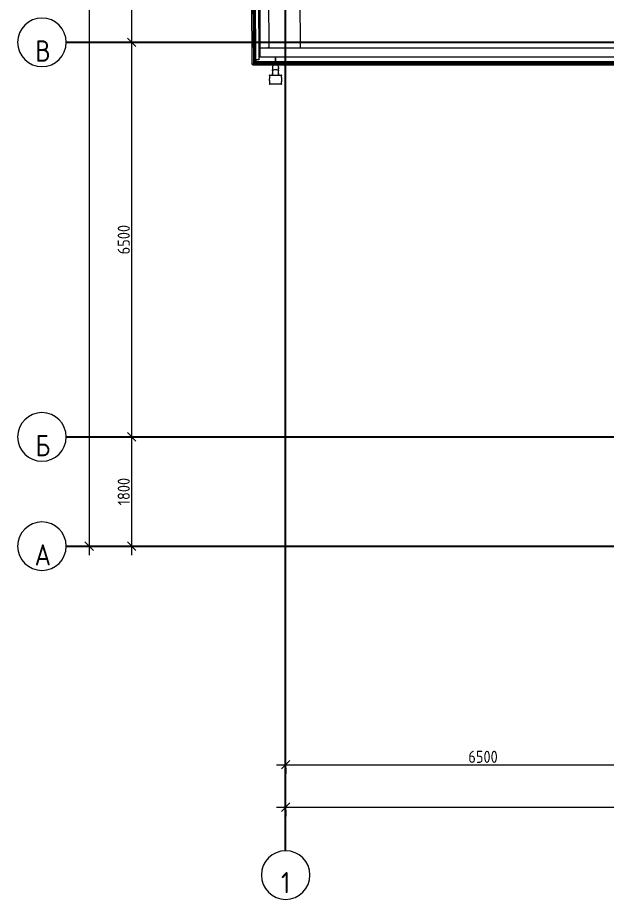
# Model space of a CAD drawing. Header units: millimetres. Extents: x -129048 to 476301, y -5853 to 215316.
# Drawn here: x 407000 to 416696, y 66816 to 81340 of the extents above; entities that cross this region are included whole.
import ezdxf

# ---------------------------------------------------------------- set-up
doc = ezdxf.new("R2010")
doc.units = ezdxf.units.MM
doc.linetypes.add('ADSK_Линия сетки', pattern=[25, 20, -2.5, 0, -2.5])
doc.layers.add('0_АР', color=8, linetype='Continuous', lineweight=20)
doc.layers.add('Оси', color=7, linetype='Continuous', lineweight=9)
doc.layers.add('Обобщенные модели', color=5, linetype='Continuous', lineweight=18, true_color=0x0000ff)
doc.styles.add('GOST Common', font='GOST Common_0.ttf', dxfattribs={"width": 0.9, "height": 350})
doc.styles.add('GOST Common_1', font='GOST Common_0.ttf', dxfattribs={"width": 0.9, "height": 200})
doc.dimstyles.new('ADSK_Основной_2_5_мм_Оси', dxfattribs={"dimscale": 304.8, "dimtxt": 251.428749, "dimasz": 0.463911, "dimexe": 0.492126, "dimexo": 0.492126, "dimgap": 0.098425, "dimtad": 1, "dimrnd": 0.01, "dimdsep": 46, "dimtxsty": 'GOST Common_1', "dimblk1": 'OBLIQUE', "dimblk2": 'OBLIQUE', "dimsah": 1, "dimcen": 0.09, "dimdle": 0.492126, "dimazin": 2, "dimtfac": 1, "dimtdec": 4, "dimtix": 1, "dimtmove": 0, "dimatfit": 3, "dimfxl": 1, "dimtvp": 1, "dimtolj": 1, "dimtzin": 0, "dimlwd": 20, "dimlwe": 20, "dimarcsym": 2})

# ---------------------------------------------------------------- blocks, each defined once
blk = doc.blocks.new('Водосток - Тип 1 _карниз больше 490мм_-5153572-План чердака копия 2')
at = {"layer": 'Обобщенные модели'}
for p, q in [((19, 435), (125, 435)), ((125, 435), (231, 435)), ((125, 285), (19, 285)), ((75, 285), (75, 214)), ((75, 285), (75, 264)), ((75, 256), (75, 214)), ((231, 285), (125, 285)), ((175, 214), (175, 285)), ((175, 264), (175, 285)), ((175, 214), (175, 256)), ((120, 60), (120, -10)), ((130, -10), (130, 60))]:
    blk.add_line(p, q, dxfattribs=at)
at = {"layer": 'Обобщенные модели', "flags": 128}
for points in [[(75, 256), (75, 262), (75, 268), (75, 273), (75, 278), (75, 284), (75, 285)], [(75, 264), (75, 258), (75, 252), (75, 247), (75, 242), (75, 236), (75, 231), (75, 226), (75, 221), (75, 216), (75, 212), (75, 207), (75, 203), (75, 199), (75, 195), (75, 191), (75, 188), (75, 184), (75, 181), (75, 178), (75, 175), (75, 173), (75, 171), (75, 168), (75, 167), (75, 165), (75, 164), (75, 162), (75, 161), (75, 161), (75, 160), (75, 160), (75, 160)], [(75, 202), (75, 205), (75, 210), (75, 214)], [(75, 173), (75, 174), (75, 177), (75, 180), (75, 183)], [(175, 285), (175, 281), (175, 275), (175, 270), (175, 264), (175, 259), (175, 256)], [(175, 160), (175, 160), (175, 160), (175, 161), (175, 162), (175, 163), (175, 164), (175, 166), (175, 168), (175, 170), (175, 172), (175, 174), (175, 177), (175, 180), (175, 183), (175, 186), (175, 190), (175, 193), (175, 197), (175, 201), (175, 205), (175, 210), (175, 214), (175, 219), (175, 224), (175, 229), (175, 234), (175, 239), (175, 245), (175, 250), (175, 256), (175, 261), (175, 264)], [(175, 214), (175, 212), (175, 207), (175, 203), (175, 199), (175, 197)], [(175, 177), (175, 175), (175, 173)]]:
    blk.add_lwpolyline(points, dxfattribs=at)
at = {"layer": 'Обобщенные модели'}
for start, end in [(164.8376, 232.0774), (307.9226, 14.9145)]:
    blk.add_arc((125, 160), 52, start, end, dxfattribs=at)
for start_param, end_param in [(0, 1.570796), (0, 1.570796), (1.570796, 3.141593), (1.570796, 3.141593)]:
    blk.add_ellipse((125, 214), major_axis=(-50, 0), ratio=0.309017, start_param=start_param, end_param=end_param, dxfattribs=at)
for points in [[(19, 285), (21, 285), (25, 286), (29, 289), (31, 292), (32, 295), (32, 297), (32, 299), (32, 302), (32, 304), (32, 306), (32, 309), (32, 311), (31, 314), (31, 317), (31, 320), (30, 323), (30, 326), (29, 329), (29, 332), (29, 336), (28, 340), (28, 346), (27, 355), (27, 365), (28, 374), (28, 380), (29, 384), (29, 388), (29, 391), (30, 394), (30, 397), (31, 400), (31, 403), (31, 406), (32, 409), (32, 411), (32, 414), (32, 416), (32, 418), (32, 421), (32, 423), (32, 425), (31, 428), (29, 431), (25, 434), (21, 435), (19, 435)], [(231, 435), (229, 435), (225, 434), (221, 431), (219, 428), (218, 425), (218, 423), (218, 421), (218, 418), (218, 416), (218, 414), (218, 411), (218, 409), (219, 406), (219, 403), (219, 400), (220, 397), (220, 394), (221, 391), (221, 388), (221, 384), (222, 380), (222, 374), (223, 365), (223, 355), (222, 346), (222, 340), (221, 336), (221, 332), (221, 329), (220, 326), (220, 323), (219, 320), (219, 317), (219, 314), (218, 311), (218, 309), (218, 306), (218, 304), (218, 302), (218, 299), (218, 297), (218, 295), (219, 292), (221, 289), (225, 286), (229, 285), (231, 285)]]:
    blk.add_open_spline(points, degree=3, knots=[-1, -1, -1, -1, -0.941176, -0.882353, -0.852941, -0.823529, -0.808824, -0.794118, -0.779412, -0.764706, -0.75, -0.735294, -0.720588, -0.705882, -0.691176, -0.676471, -0.661765, -0.647059, -0.632353, -0.617647, -0.602941, -0.588235, -0.558824, -0.529412, -0.470588, -0.441176, -0.411765, -0.397059, -0.382353, -0.367647, -0.352941, -0.338235, -0.323529, -0.308824, -0.294118, -0.279412, -0.264706, -0.25, -0.235294, -0.220588, -0.205882, -0.191176, -0.176471, -0.147059, -0.117647, -0.058824, 0, 0, 0, 0], dxfattribs=at)
blk = doc.blocks.new('Ось сетки - Круг_Ø8 мм-8258-План чердака копия 2')
at = {"layer": 'Оси', "lineweight": 20}
for start, end in [(360, 180), (180, 360)]:
    blk.add_arc((0, 0), 4, start, end, dxfattribs=at)
blk = doc.blocks.new('_Oblique')
at = {"color": 0, "linetype": 'ByBlock', "lineweight": -2}
blk.add_line((-0.5, -0.5), (0.5, 0.5), dxfattribs=at)
blk = doc.blocks.new('*D3115')
at = {"color": 0, "lineweight": 20, "transparency": 16777216}
for p, q in [((411265, 68334), (473415, 68334)), ((411415, 68284), (411415, 68184)), ((473265, 68284), (473265, 68184))]:
    blk.add_line(p, q, dxfattribs=at)
at = {"layer": 'Defpoints', "color": 0, "transparency": 16777216}
for p in [(411415, 68434), (473265, 68434), (473265, 68334)]:
    blk.add_point(p, dxfattribs=at)
at = {"color": 0, "lineweight": 20, "transparency": 16777216, "xscale": 141.4, "yscale": 141.4, "zscale": 141.4, "rotation": 180}
blk.add_blockref('_Oblique', (411415, 68334), dxfattribs=at)
at = {"color": 0, "lineweight": 20, "transparency": 16777216, "xscale": 141.4, "yscale": 141.4, "zscale": 141.4}
blk.add_blockref('_Oblique', (473265, 68334), dxfattribs=at)
at = {"color": 0, "lineweight": 20, "transparency": 16777216, "insert": (442340, 68464), "char_height": 200, "width": 889.8, "attachment_point": 5, "style": 'GOST Common_1'}
blk.add_mtext('\\A1;61850', dxfattribs=at)
blk = doc.blocks.new('*D3116')
at = {"color": 0, "lineweight": 20, "transparency": 16777216}
for p, q in [((408178, 115833), (408178, 72483)), ((408128, 115683), (408028, 115683)), ((408128, 72633), (408028, 72633))]:
    blk.add_line(p, q, dxfattribs=at)
at = {"layer": 'Defpoints', "color": 0, "transparency": 16777216}
for p in [(408278, 115683), (408178, 72633), (408278, 72633)]:
    blk.add_point(p, dxfattribs=at)
at = {"color": 0, "lineweight": 20, "transparency": 16777216, "xscale": 141.4, "yscale": 141.4, "zscale": 141.4}
for p, rotation in [((408178, 115683), 90), ((408178, 72633), 270)]:
    blk.add_blockref('_Oblique', p, dxfattribs=dict(at, rotation=rotation))
at = {"color": 0, "lineweight": 20, "transparency": 16777216, "insert": (408048, 94158), "char_height": 200, "width": 971.62, "attachment_point": 5, "rotation": 90, "style": 'GOST Common_1'}
blk.add_mtext('\\A1;43050', dxfattribs=at)
blk = doc.blocks.new('*D3117')
at = {"color": 0, "lineweight": 20, "transparency": 16777216}
for p, q in [((411265, 69034), (418065, 69034)), ((411415, 68984), (411415, 68884)), ((417915, 68984), (417915, 68884))]:
    blk.add_line(p, q, dxfattribs=at)
at = {"layer": 'Defpoints', "color": 0, "transparency": 16777216}
for p in [(411415, 69134), (417915, 69134), (417915, 69034)]:
    blk.add_point(p, dxfattribs=at)
at = {"color": 0, "lineweight": 20, "transparency": 16777216, "xscale": 141.4, "yscale": 141.4, "zscale": 141.4, "rotation": 180}
blk.add_blockref('_Oblique', (411415, 69034), dxfattribs=at)
at = {"color": 0, "lineweight": 20, "transparency": 16777216, "xscale": 141.4, "yscale": 141.4, "zscale": 141.4}
blk.add_blockref('_Oblique', (417915, 69034), dxfattribs=at)
at = {"color": 0, "lineweight": 20, "transparency": 16777216, "insert": (414665, 69164), "char_height": 200, "width": 756.84, "attachment_point": 5, "style": 'GOST Common_1'}
blk.add_mtext('\\A1;6500', dxfattribs=at)
blk = doc.blocks.new('*D3128')
at = {"color": 0, "lineweight": 20, "transparency": 16777216}
for p, q in [((411265, 68334), (473415, 68334)), ((411415, 68284), (411415, 68184)), ((473265, 68284), (473265, 68184))]:
    blk.add_line(p, q, dxfattribs=at)
at = {"layer": 'Defpoints', "color": 0, "transparency": 16777216}
for p in [(411415, 68434), (473265, 68434), (473265, 68334)]:
    blk.add_point(p, dxfattribs=at)
at = {"color": 0, "lineweight": 20, "transparency": 16777216, "xscale": 141.4, "yscale": 141.4, "zscale": 141.4, "rotation": 180}
blk.add_blockref('_Oblique', (411415, 68334), dxfattribs=at)
at = {"color": 0, "lineweight": 20, "transparency": 16777216, "xscale": 141.4, "yscale": 141.4, "zscale": 141.4}
blk.add_blockref('_Oblique', (473265, 68334), dxfattribs=at)
at = {"color": 0, "lineweight": 20, "transparency": 16777216, "insert": (442340, 68464), "char_height": 200, "width": 889.8, "attachment_point": 5, "style": 'GOST Common_1'}
blk.add_mtext('\\A1;61850', dxfattribs=at)
blk = doc.blocks.new('*D3129')
at = {"color": 0, "lineweight": 20, "transparency": 16777216}
for p, q in [((408178, 115833), (408178, 72483)), ((408128, 115683), (408028, 115683)), ((408128, 72633), (408028, 72633))]:
    blk.add_line(p, q, dxfattribs=at)
at = {"layer": 'Defpoints', "color": 0, "transparency": 16777216}
for p in [(408278, 115683), (408178, 72633), (408278, 72633)]:
    blk.add_point(p, dxfattribs=at)
at = {"color": 0, "lineweight": 20, "transparency": 16777216, "xscale": 141.4, "yscale": 141.4, "zscale": 141.4}
for p, rotation in [((408178, 115683), 90), ((408178, 72633), 270)]:
    blk.add_blockref('_Oblique', p, dxfattribs=dict(at, rotation=rotation))
at = {"color": 0, "lineweight": 20, "transparency": 16777216, "insert": (408048, 94158), "char_height": 200, "width": 971.62, "attachment_point": 5, "rotation": 90, "style": 'GOST Common_1'}
blk.add_mtext('\\A1;43050', dxfattribs=at)
blk = doc.blocks.new('*D3133')
at = {"color": 0, "lineweight": 20, "transparency": 16777216}
for p, q in [((408878, 85733), (408878, 80783)), ((408828, 85583), (408728, 85583)), ((409149, 80933), (408728, 80933))]:
    blk.add_line(p, q, dxfattribs=at)
at = {"layer": 'Defpoints', "color": 0, "transparency": 16777216}
for p in [(408978, 85583), (408878, 80933), (409299, 80933)]:
    blk.add_point(p, dxfattribs=at)
at = {"color": 0, "lineweight": 20, "transparency": 16777216, "xscale": 141.4, "yscale": 141.4, "zscale": 141.4}
for p, rotation in [((408878, 85583), 90), ((408878, 80933), 270)]:
    blk.add_blockref('_Oblique', p, dxfattribs=dict(at, rotation=rotation))
at = {"color": 0, "lineweight": 20, "transparency": 16777216, "insert": (408748, 83258), "char_height": 200, "width": 782.41, "attachment_point": 5, "rotation": 90, "style": 'GOST Common_1'}
blk.add_mtext('\\A1;4650', dxfattribs=at)
blk = doc.blocks.new('*D3134')
at = {"color": 0, "lineweight": 20, "transparency": 16777216}
for p, q in [((408878, 81083), (408878, 74283)), ((409149, 80933), (408728, 80933)), ((408828, 74433), (408728, 74433))]:
    blk.add_line(p, q, dxfattribs=at)
at = {"layer": 'Defpoints', "color": 0, "transparency": 16777216}
for p in [(409299, 80933), (408878, 74433), (408978, 74433)]:
    blk.add_point(p, dxfattribs=at)
at = {"color": 0, "lineweight": 20, "transparency": 16777216, "xscale": 141.4, "yscale": 141.4, "zscale": 141.4}
for p, rotation in [((408878, 80933), 90), ((408878, 74433), 270)]:
    blk.add_blockref('_Oblique', p, dxfattribs=dict(at, rotation=rotation))
at = {"color": 0, "lineweight": 20, "transparency": 16777216, "insert": (408748, 77683), "char_height": 200, "width": 756.84, "attachment_point": 5, "rotation": 90, "style": 'GOST Common_1'}
blk.add_mtext('\\A1;6500', dxfattribs=at)
blk = doc.blocks.new('*D3135')
at = {"color": 0, "lineweight": 20, "transparency": 16777216}
for p, q in [((408878, 74583), (408878, 72483)), ((408828, 74433), (408728, 74433)), ((408828, 72633), (408728, 72633))]:
    blk.add_line(p, q, dxfattribs=at)
at = {"layer": 'Defpoints', "color": 0, "transparency": 16777216}
for p in [(408978, 74433), (408878, 72633), (408978, 72633)]:
    blk.add_point(p, dxfattribs=at)
at = {"color": 0, "lineweight": 20, "transparency": 16777216, "xscale": 141.4, "yscale": 141.4, "zscale": 141.4}
for p, rotation in [((408878, 74433), 90), ((408878, 72633), 270)]:
    blk.add_blockref('_Oblique', p, dxfattribs=dict(at, rotation=rotation))
at = {"color": 0, "lineweight": 20, "transparency": 16777216, "insert": (408748, 73533), "char_height": 200, "width": 700.59, "attachment_point": 5, "rotation": 90, "style": 'GOST Common_1'}
blk.add_mtext('\\A1;1800', dxfattribs=at)

msp = doc.modelspace()

# ---------------------------------------------------------------- linework, layer by layer
at = {"linetype": 'ADSK_Линия сетки'}
for p, q in [((411414.51904, 67615.87031), (411414.51904, 116748.51954)), ((407800.22514, 80933.45535), (473919.80656, 80933.45535)), ((407800.22514, 74433.45535), (460700.98788, 74433.45535)), ((407800.22514, 72633.45535), (468024.51904, 72633.45535))]:
    msp.add_line(p, q, dxfattribs=at)
at = {"layer": '0_АР'}
for p, q in [((411140.76915, 80837.04537), (411077.15653, 93231.98918)), ((410862.1523, 80566.99405), (410798.45977, 92977.56281)), ((410818.45951, 92977.66545), (410882.15204, 80567.09669)), ((410838.35687, 92997.66545), (410901.99834, 80597.04537)), ((410921.7674, 80641.91707), (410858.07486, 93052.48583)), ((410908.07421, 93052.74243), (410971.76674, 80642.17367)), ((410927.92437, 93081.98918), (410991.53671, 80687.04537)), ((411636.0907, 83698.45535), (411650.77586, 80837.04537)), ((411140.76887, 80837.04537), (410990.7669, 80837.04537)), ((411140.67349, 80855.62958), (411120.40031, 80837.04537)), ((417537.86798, 80837.04537), (411140.76915, 80837.04537)), ((410911.94689, 80617.04537), (417258.91207, 80617.04537)), ((410911.94689, 80617.04537), (410911.94689, 80597.04537)), ((410971.76674, 80642.17367), (410921.7674, 80641.91707)), ((410921.76805, 80641.91707), (410921.8957, 80617.04537)), ((417388.98024, 80687.04537), (410991.53671, 80687.04537)), ((410882.15204, 80567.09669), (410862.1523, 80566.99405)), ((410872.15217, 80577.04537), (417403.08807, 80577.04537)), ((410872.15217, 80577.04537), (410872.15217, 80557.04537)), ((417403.08807, 80557.04537), (410872.15217, 80557.04537)), ((410892.04953, 80587.04537), (410882.04993, 80586.99405)), ((410892.04953, 80597.04537), (417259.00718, 80597.04537)), ((410892.04953, 80597.04537), (410892.04953, 80577.04537)), ((410911.94689, 80607.04537), (410901.94728, 80606.99405))]:
    msp.add_line(p, q, dxfattribs=at)

# ---------------------------------------------------------------- block references
at = {"lineweight": 20, "xscale": 99.99999999999993, "yscale": 99.99999999999993, "zscale": 99.99999999999993, "rotation": 269.9999999999994}
for p in [(407400.22514, 80933.45535), (407400.22514, 74433.45535), (407400.22514, 72633.45535)]:
    msp.add_blockref('Ось сетки - Круг_Ø8 мм-8258-План чердака копия 2', p, dxfattribs=at)
at = {"lineweight": 20, "xscale": 99.99999999999993, "yscale": 99.99999999999993, "zscale": 99.99999999999993}
msp.add_blockref('Ось сетки - Круг_Ø8 мм-8258-План чердака копия 2', (411414.51904, 67215.87031), dxfattribs=at)
at = {"layer": '0_АР', "rotation": 180}
msp.add_blockref('Водосток - Тип 1 _карниз больше 490мм_-5153572-План чердака копия 2', (411373.15712, 80677.04537), dxfattribs=at)

# ---------------------------------------------------------------- texts
at = {"char_height": 350, "attachment_point": 5, "line_spacing_factor": 1.022766, "style": 'GOST Common'}
for s, insert, width in [('\\pt89.999,180,270,360,450,540,630,720,810,900,990,1080,1170,1260,1350,1440,1530,1620,1710,1800,1890,1980,2070,2160,2250,2340,2430,2520,2610,2700,2790,2880;В', (407415.15225, 80790.60433), 261.9), ('\\pt89.999,180,270,360,450,540,630,720,810,900,990,1080,1170,1260,1350,1440,1530,1620,1710,1800,1890,1980,2070,2160,2250,2340,2430,2520,2610,2700,2790,2880;Б', (407415.15225, 74290.60433), 261.9), ('\\pt89.999,180,270,360,450,540,630,720,810,900,990,1080,1170,1260,1350,1440,1530,1620,1710,1800,1890,1980,2070,2160,2250,2340,2430,2520,2610,2700,2790,2880;А', (407415.15225, 72490.60433), 291.6), ('\\pt89.999,180,270,360,450,540,630,720,810,900,990,1080,1170,1260,1350,1440,1530,1620,1710,1800,1890,1980,2070,2160,2250,2340,2430,2520,2610,2700,2790,2880;1', (411413.68837, 67092.96574), 161.1)]:
    msp.add_mtext(s, dxfattribs=dict(at, insert=insert, width=width))

# ---------------------------------------------------------------- dimensions: what is measured, and where the dimension line sits
at = {"lineweight": 20}
for base, p1, p2, override, picture, middle in [((408177.95318, 72633.45535), (408277.93808, 115683.45535), (408277.93808, 72633.45535), {"dimpost": '<>', "dimfxl": 43050}, '*D3116', (408047.95318, 94158.45535)), ((408177.95318, 72633.45535), (408277.93808, 115683.45535), (408277.93808, 72633.45535), {"dimpost": '<>', "dimfxl": 43050}, '*D3129', (408047.95318, 94158.45535)), ((408877.95318, 80933.45535), (408977.93808, 85583.45535), (409299.06033, 80933.45535), {"dimpost": '<>', "dimfxl": 4661.07493}, '*D3133', (408747.95318, 83258.45535)), ((408877.95318, 74433.45535), (409299.06033, 80933.45535), (408977.93808, 74433.45535), {"dimpost": '<>', "dimfxl": 6507.927435}, '*D3134', (408747.95318, 77683.45535)), ((408877.95318, 72633.45535), (408977.93808, 74433.45535), (408977.93808, 72633.45535), {"dimpost": '<>', "dimfxl": 1800}, '*D3135', (408747.95318, 73533.45535))]:
    dim = msp.add_linear_dim(base=base, p1=p1, p2=p2, angle=90, dimstyle='ADSK_Основной_2_5_мм_Оси', override=override, dxfattribs=at)
    dim.commit()
    dim.dimension.update_dxf_attribs({"geometry": picture, "text_midpoint": middle})
for base, p1, p2, override, picture, middle in [((417914.51904, 69033.78884), (411414.51904, 69133.77374), (417914.51904, 69133.77374), {"dimpost": '<>', "dimfxl": 6500}, '*D3117', (414664.51904, 69163.78884)), ((473264.51904, 68333.78884), (411414.51904, 68433.77374), (473264.51904, 68433.77374), {"dimpost": '<>', "dimfxl": 61850}, '*D3115', (442339.51904, 68463.78884)), ((473264.51904, 68333.78884), (411414.51904, 68433.77374), (473264.51904, 68433.77374), {"dimpost": '<>', "dimfxl": 61850}, '*D3128', (442339.51904, 68463.78884))]:
    dim = msp.add_linear_dim(base=base, p1=p1, p2=p2, dimstyle='ADSK_Основной_2_5_мм_Оси', override=override, dxfattribs=at)
    dim.commit()
    dim.dimension.update_dxf_attribs({"geometry": picture, "text_midpoint": middle})

doc.saveas('drawing.dxf')
